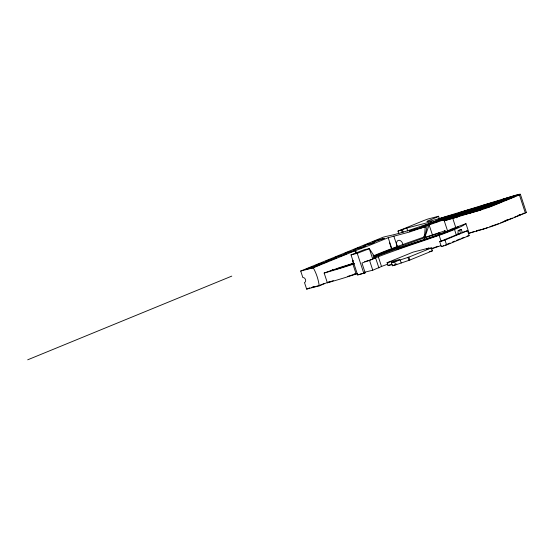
<?xml version="1.0" encoding="UTF-8"?>
<svg xmlns="http://www.w3.org/2000/svg" width="554" height="554" viewBox="0 0 554 554"><rect width="100%" height="100%" fill="white"/><g stroke="black" fill="none" stroke-linecap="round" stroke-linejoin="round"><path stroke-width="0.83" d="M461.337 229.515L458.179 230.602L457.881 234.238L460.637 233.525L459.557 230.242L461.337 229.515L462.417 232.798M427.342 225.146L424.793 237.458L423.457 237.251A157.004 10.678 -18.2 0 0 397.959 246.315A68.467 4.654 -18.2 0 0 376.859 254.445L373.791 255.74M425.313 234.979L424.461 237.181L425.327 225.436L442.757 219.481L443.913 219.779L447.597 230.997M425.036 234.28L423.457 237.251L424.994 236.717M461.849 232.611L467.528 230.699L469.148 235.623L445.901 245.249L441.296 246.627L439.738 241.634L459.065 233.753M467.528 230.699L444.28 240.325L439.682 241.703M441.296 246.627L441.981 246.26M469.148 233.407L465.942 223.643L463.608 225.215A45.788 3.116 -18.2 0 1 455.146 229.204L452.016 230.485A45.788 3.116 -18.2 0 1 440.728 234.778L421.338 241.44A89.99 6.122 -18.2 0 0 378.68 256.564L369.553 260.435L364.643 261.654M372.704 258.967L375.21 257.555L369.324 248.691L364.511 249.612L351.028 254.888L357.621 274.929L365.176 272.845L361.97 263.081L372.704 258.967L369.324 248.691L357.247 253.344L351.028 254.888M364.698 272.208L372.766 270.207L381.886 266.329A89.99 6.122 -18.2 0 1 388.091 264.002M27.7 359.809L231.78 276.114M329.588 281.598L319.215 285.857L306.646 289.112L304.478 282.512A2.576 1.863 67.7 0 0 305.489 279.604A2.576 1.863 67.7 0 0 302.872 277.637L300.704 271.038L383.25 237.167L386.81 236.26C403.319 233.047 418.769 226.648 434.689 221.669L430.465 222.064L431.005 223.705M398.797 233.58L397.987 231.122L423.152 220.797A11.696 0.796 -18.2 0 1 428.048 218.982L438.567 216.254L439.377 218.719M311.493 267.056L305.649 269.452L313.28 267.478L319.132 265.075L311.493 267.056L312.034 268.697M397.987 231.122L406.788 228.068L431.331 221.711L430.465 222.064M300.704 271.038L313.273 267.79L355.661 250.526A55.435 3.767 -18.2 0 0 373.659 243.663L388.202 237.694L409.863 231.911A26.232 1.787 -18.2 0 1 426.012 226.565M442.875 219.772L444.419 219.135L442.653 219.301L433.124 222.646L434.308 222.535M443.228 219.931L451.974 216.905L453.747 216.739L443.041 220.194M455.776 216.171L451.898 217.764L459.314 215.845L463.192 214.253L455.776 216.171L456.316 217.819M468.947 233.31A52.741 3.587 -18.2 0 1 482.028 229.522A18.178 1.24 -18.2 0 0 499.431 223.615L525.344 212.985L519.403 194.911L493.489 205.548A18.178 1.24 -18.2 0 1 476.087 211.455A52.741 3.587 -18.2 0 0 452.777 218.421A33.78 2.299 -18.2 0 0 444.294 220.824M306.646 289.112L309.845 287.796M313.779 286.626L311.59 287.526L319.222 285.545L324.339 283.447M478.58 230.076L476.253 231.032A19.799 1.343 -18.2 0 1 479.196 230.166M487.555 227.521L485.823 228.227A8.435 0.575 -18.2 0 1 485.103 228.463M445.368 244.958L450.042 243.04M452.376 242.084L454.709 241.129M456.267 240.484L460.159 238.892M461.717 238.255L464.058 237.292M498.572 223.664L489.826 226.697M500.678 222.826L507.713 219.938L504.646 220.894M509.147 219.37L512.249 218.096M514.25 217.306L520.511 214.737M522.484 213.948L524.229 213.228A12.119 0.824 -18.2 0 0 523.89 213.103M387.087 262.714L413.152 252.098L429.205 247.977L426.712 249.127L431.434 247.908L432.397 250.844L409.815 260.055L395.681 264.909L392.398 265.754L391.436 262.825L399.586 259.501L387.087 262.714L388.049 265.643L392.211 264.57M388.049 265.643L390.383 264.687M391.436 262.825L408.852 257.118L431.434 247.908M392.398 265.754L396.844 263.939M357.621 274.929L365.176 272.845M374.836 256.156L399.337 246.336L395.674 247.562A63.461 4.314 -18.2 0 0 380.501 253.49L377.343 254.826A38.579 2.625 -18.2 0 1 374.019 256.149M373.936 256.931L385.355 252.43A89.99 6.122 -18.2 0 1 424.094 237.978L439.024 233.116L439.557 234.744M357.621 273.558L355.204 274.355A45.788 3.116 -18.2 0 1 337.213 279.971L327.372 282.824L324.159 273.053L332.864 269.902L332.338 270.013M327.372 282.824L333.321 280.608M441.026 245.588L431.428 248.926M443.913 219.779L429.121 224.889L424.793 237.458L445.437 230.672M465.942 223.643L451.011 229.252A33.517 2.278 -18.2 0 1 441.815 233.22L438.616 234.446A33.517 2.278 -18.2 0 1 427.633 238.372L418.769 241.309A68.467 4.654 -18.2 0 0 392.834 250.263A157.004 10.678 -18.2 0 0 373.846 257.285M434.121 247.645L438.055 246.267M430.908 248.739L433.318 247.915M443.131 245.831L443.809 245.595M353.978 263.566L351.922 264.251A40.747 2.77 -18.2 0 1 339.761 268.094L336.645 268.974L339.616 267.921A38.565 2.625 -18.2 0 0 353.161 263.607M354.408 263.787L351.991 264.59A45.788 3.116 -18.2 0 1 334 270.207L324.159 273.053M355.827 273.787L357.191 273.337M434.897 222.479L437.314 221.732M425.548 225.9L421.352 226.821L430.88 223.47L432.653 223.31M425.818 226.06L418.886 228.636A27.243 1.856 -18.2 0 1 425.264 226.614M443.913 220.326L451.337 218.401L449.377 219.204A21.419 1.454 -18.2 0 0 444.322 220.658M519.257 214.952L521.674 214.197M518.219 215.374L520.525 214.654M505.92 220.374L508.337 219.619M474.411 231.517L470.076 232.839M458.179 230.602L459.557 230.242M467.077 236.156L469.148 235.623M372.953 258.136L375.21 257.555L372.884 255.145M429.246 251.654L432.397 250.844M438.546 232.992L439.024 233.116M331.098 270.56L341.035 267.111A33.517 2.278 -18.2 0 0 352.815 263.358M393.797 236.018L397.322 246.689M520.358 194.232L526.3 212.307M452.777 218.421L455.748 227.452M454.502 229.467L456.378 235.166M444.287 230.381L444.82 232.008M444.959 239.958L446.579 244.882M439.156 235.339L441.032 241.038M432.501 235.159L429.121 224.889L425.327 225.436L425.804 226.898M432.542 235.436L433.083 237.064M424.565 237.811L425.105 239.439M406.788 228.068L407.779 231.08M402.446 229.848L403.194 232.105M401.477 230.111L402.218 232.375M408.852 257.118L409.815 260.055M407.91 257.361L408.873 260.297M400.244 260.048L401.207 262.977M388.202 237.694L391.803 248.656M389.427 242.43L391.262 248.026M394.718 261.98L395.681 264.909M378.292 256.71L381.505 266.481M375.688 258.171L378.901 267.942M369.553 260.435L372.766 270.207M357.247 253.344L363.833 273.385M355.661 250.526L356.423 252.846M353.279 263.247L352.552 260.886A5.782 0.395 -18.2 0 0 352.891 260.692L353.085 260.512A12.43 0.845 -18.2 0 1 353.23 260.408M352.946 264.272L356.16 274.043M519.403 194.911A10.54 0.72 -18.2 0 0 517.284 194.738L435.832 219.578A53.648 3.649 -18.2 0 1 432.736 220.416A16.26 1.108 -18.2 0 1 427.03 221.24L436.51 217.348A9.847 0.672 -18.2 0 0 438.567 216.254M526.155 212.258A10.54 0.72 -18.2 0 1 525.344 212.985M397.827 246.918A4.162 3.019 67.7 0 1 398.049 240.471A4.162 3.019 67.7 0 1 402.89 244.577M313.273 267.79A37 26.807 67.7 0 1 319.215 285.857M354.782 250.754A37 26.807 67.7 0 1 356.25 253.6M479.75 230.007A19.799 1.343 -18.2 0 1 481.364 229.564L482.063 229.37A8.435 0.575 -18.2 0 0 483.026 229.093M484.75 228.573A8.435 0.575 -18.2 0 1 483.358 228.996M355.128 274.022A40.747 2.77 -18.2 0 1 351.021 275.352M350.204 275.615A40.747 2.77 -18.2 0 1 347.76 276.384M356.374 273.378A38.565 2.625 -18.2 0 1 354.089 274.126M396.498 249.369L438.623 235.138A40.747 2.77 -18.2 0 0 448.671 231.323L451.455 230.18A40.747 2.77 -18.2 0 0 457.694 227.348L458.567 226.863L455.471 227.923A38.565 2.625 -18.2 0 1 444.897 232.493L441.213 233.899A38.579 2.625 -18.2 0 1 424.032 239.951L418.914 241.62A63.461 4.314 -18.2 0 0 399.455 248.275L396.498 249.369M319.596 263.773L315.718 265.366L317.49 265.2L327.012 261.855L319.596 263.773M329.145 259.861L325.267 261.453L327.04 261.287L336.562 257.942L329.145 259.861M338.688 255.948L334.81 257.541L342.233 255.623L346.112 254.03L338.688 255.948M348.237 252.035L344.359 253.628L351.783 251.71L355.661 250.117L348.237 252.035M357.787 248.13L353.909 249.716L361.326 247.797L365.204 246.205L357.787 248.13M367.337 244.217L363.459 245.803L370.875 243.885L374.753 242.292L367.337 244.217M376.879 240.304L373.001 241.89L374.774 241.731L384.303 238.379L376.879 240.304M413.249 229.543L409.371 231.136L416.795 229.211L420.673 227.625L413.249 229.543M439.364 219.322L435.486 220.914L437.258 220.748L446.787 217.403L439.364 219.322M448.311 216.136L438.934 218.934L448.311 216.136M450.354 215.52L447.431 216.718L449.204 216.552L458.726 213.207L450.354 215.52M448.795 216.877L444.917 218.47L446.69 218.304L456.219 214.952L448.795 216.877M460.339 212.784L456.461 214.377L463.878 212.452L467.756 210.866L460.339 212.784M467.895 210.125L460.042 212.535L467.895 210.125M457.673 214.592L453.795 216.185L455.568 216.018L465.097 212.674L457.673 214.592M470.104 209.426L468.047 210.271L475.464 208.352L479.342 206.76L470.104 209.426M469.224 210.52L465.353 212.113L472.77 210.188L476.648 208.602L469.224 210.52M481.094 206.351L477.216 207.944L484.639 206.019L488.51 204.433L481.094 206.351M452.881 218.034L451.399 218.65A7.119 0.485 -18.2 0 1 453.629 218.034A24.404 1.662 -18.2 0 1 459.529 216.185L452.881 218.034M467.174 212.12L463.296 213.712L470.72 211.787L474.598 210.195L467.174 212.12M488.94 203.637L481.087 206.04L488.94 203.637M464.924 213.775L461.046 215.368L468.469 213.442L472.347 211.85L464.924 213.775M478.566 208.089L474.688 209.682L476.461 209.516L485.983 206.164L478.566 208.089M491.052 202.999L489.168 203.768L490.941 203.602L500.463 200.257L491.052 202.999M489.895 204.114L486.024 205.7L493.441 203.782L497.319 202.189L489.895 204.114M476.717 209.627L472.839 211.219L480.256 209.294L484.134 207.702L476.717 209.627M488.171 205.603L484.3 207.196L486.066 207.03L495.595 203.685L488.171 205.603M501.308 200.174L497.43 201.767L499.202 201.601L508.724 198.256L501.308 200.174M474.189 211.372L470.311 212.965A19.799 1.343 -18.2 0 1 475.422 211.489L476.121 211.296A8.435 0.575 -18.2 0 0 479.882 210.16L481.613 209.454L474.189 211.372M510.366 197.051L502.513 199.454L510.366 197.051M485.99 207.196L482.112 208.789L489.528 206.871L493.406 205.278L485.99 207.196M499.66 201.628L495.782 203.221L497.554 203.055L507.083 199.71L499.66 201.628M512.997 196.206L509.119 197.799L518.288 195.16A12.119 0.824 -18.2 0 0 514.763 195.659L512.997 196.206M497.167 203.304L493.289 204.89L494.736 204.758L501.779 201.871L497.167 203.304M510.74 197.778L506.862 199.371L508.309 199.239L515.352 196.345L510.74 197.778"/></g></svg>
